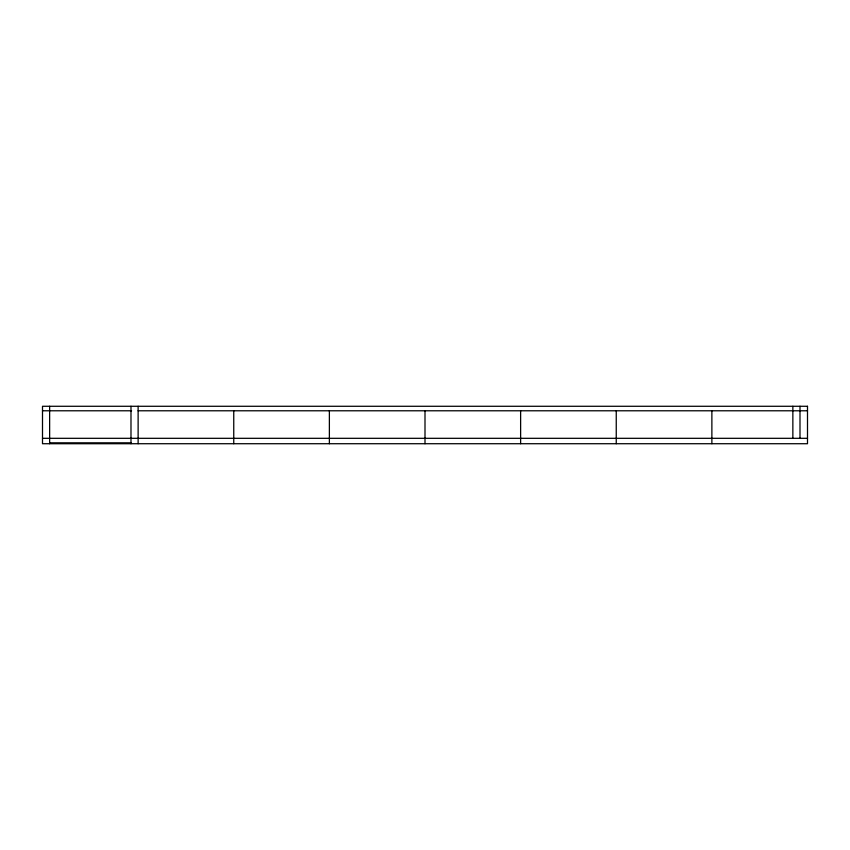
<?xml version="1.0" encoding="UTF-8"?>
<svg xmlns="http://www.w3.org/2000/svg" width="850" height="850" viewBox="0 0 850 850"><rect width="100%" height="100%" fill="white"/><g stroke="black" fill="none" stroke-linecap="round" stroke-linejoin="round"><path stroke-width="1.27" d="M42.5 410.784L131.58 410.784M138.125 410.784L807.5 410.784M42.5 438.313L807.5 438.313M49.64 442.818L130.985 442.818M799.999 406.279L799.999 438.313M792.859 406.279L792.859 438.313M711.875 410.784L711.875 443.721M616.25 410.784L616.25 443.721M520.625 410.784L520.625 443.721M425 410.784L425 443.721M329.375 410.784L329.375 443.721M233.75 410.784L233.75 443.721M138.125 406.279L138.125 443.721M130.985 406.279L130.985 443.721M49.64 406.279L49.64 443.721M807.5 406.279L42.5 406.279L42.5 443.721L807.5 443.721L807.5 406.279"/></g></svg>
